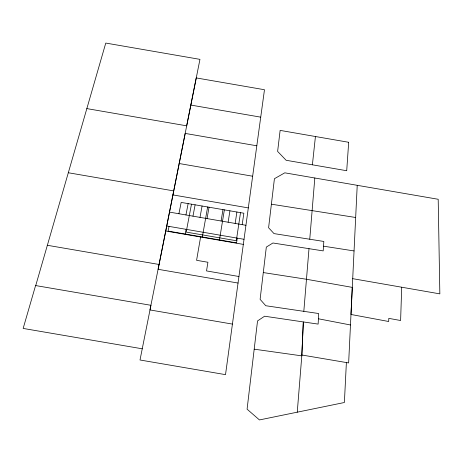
<?xml version="1.0" encoding="UTF-8"?>
<svg xmlns="http://www.w3.org/2000/svg" width="463" height="463" viewBox="0 0 463 463"><rect width="100%" height="100%" fill="white"/><g stroke="black" fill="none" stroke-linecap="round" stroke-linejoin="round"><path stroke-width="0.69" d="M401.705 287.228L400.611 320.512L388.798 318.365L388.677 321.501L350.983 314.475L357.222 185.316M346.382 362.552L344.385 402.509L259.454 419.935L247.086 409.182L257.538 320.928L264.599 316.217L303.323 321.935L301.807 355.862L297.252 412.186M301.841 355.005L348.645 362.934L352.285 287.378L306.465 279.264L263.297 272.568M254.21 349.177L301.807 355.862L303.323 321.935L318.133 324.1L318.7 313.532L265.768 305.73L260.108 299.329L266.323 247.086L272.933 242.994L323.186 250.905L323.834 241.454L274.009 233.601L268.598 227.738L274.42 178.712L284.791 172.826L438.195 199.275L439.85 293.872L352.708 278.668M303.815 311.339L309 248.666M309.753 239.232L314.817 178M312.392 164.811L315.436 136.516M232.426 324.094L264.477 89.729L196.243 77.923L149.983 309.944L232.426 324.094L225.516 374.648L140.011 359.994L150.926 305.296L35.587 285.549L23.15 328.429L142.257 348.801M242.184 224.642L243.862 213.217L181.166 202.412L178.915 213.744M240.517 212.639L236.315 240.719L186.178 232.09L191.485 204.189M237.287 238.144L236.581 242.878L168.086 231.083L169.041 226.395M235.158 223.432L236.9 212.013M228.126 222.223L229.932 210.815M221.1 221.013L222.969 209.612M219.462 239.927L224.364 209.855M200.606 237.01L196.584 260.316L207.922 262.255L206.527 270.919L238.943 276.509M207.042 218.588L209.039 207.216M202.337 236.981L207.644 206.973M200.01 217.379L202.071 206.012M192.978 216.163L195.102 204.814M185.212 234.035L186.109 229.335M185.947 214.954L188.134 203.61M256.82 145.793L185.194 133.419L158.114 269.304L238.063 283.049M35.715 285.619L105.772 43.065L199.958 59.362L186.687 125.832L86.807 108.597M323.504 246.171L354.056 250.946M271.399 204.195L355.671 217.494M68.235 172.734L173.729 190.906M169.493 212.118L245.94 225.29M166.726 225.996L244.018 239.302M47.243 245.268L159.075 264.477M190.843 105.072L260.738 117.156M179.187 163.526L252.648 176.224M172.925 194.911L248.318 207.904M165.731 231.002L243.324 244.383M318.44 318.793L350.485 324.98M348.685 142.286L346.712 170.731L286.134 160.279L277.626 151.418L280.127 130.392L348.685 142.286"/></g></svg>
